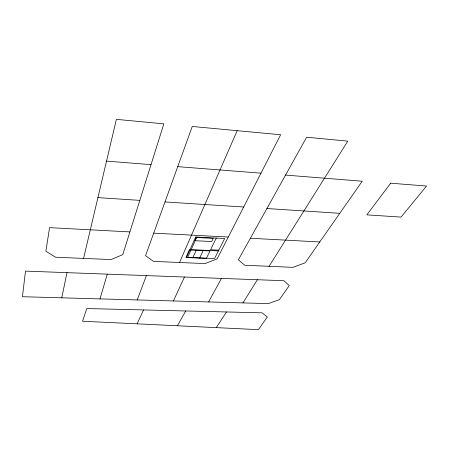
<?xml version="1.0" encoding="UTF-8"?>
<svg xmlns="http://www.w3.org/2000/svg" width="449" height="449" viewBox="0 0 449 449"><rect width="100%" height="100%" fill="white"/><g stroke="black" fill="none" stroke-linecap="round" stroke-linejoin="round"><path stroke-width="0.67" d="M61.766 297.822L66.985 272.65M83.57 258.405L110.982 259.567L122.762 254.667L163.846 123.845L116.386 119.355L83.57 258.405L55.625 257.221L45.882 251.232L49.57 227.643L129.907 231.914M100.004 298.894L107.272 274.148L283.847 280.715L289.257 285.581L279.407 299.668L268.278 303.614L22.45 296.716L25.486 271.106L107.272 274.148M137.22 299.938L146.396 275.607M179.538 262.497L237.195 130.681M187.704 257.35L196.819 237.061M192.789 257.799L196.241 250.289M173.421 300.953L184.427 277.022M137.08 323.836L258.439 329.645L267.312 316.96L262.025 312.83L86.792 308.547L82.549 321.231L137.08 323.836L143.545 309.933M199.592 258.096L203.139 250.615M216.289 238.077L210.581 249.762L218.786 250.155M260.992 173.162L280.636 134.756L192.262 126.466L145.56 255.683L153.491 261.391L205.086 263.58L217.12 258.877L260.992 173.162L177.742 166.652M208.622 301.947L221.436 278.386M285.547 175.093L362.225 181.222L305.185 262.8L292.944 267.335L244.767 265.269L238.363 259.825L306.645 137.209L347.79 141.149L269.063 266.313M177.4 325.766L185.734 310.961M242.948 302.907L257.378 279.733M216.272 327.624L226.498 311.96M191.179 249.616L218.405 250.907M153.704 233.154L228.294 237.038M250.379 238.245L319.755 241.96M243.667 207.011L164.979 201.943M339.781 213.326L266.931 208.521M97.904 197.622L139.813 200.366M106.542 161.112L151.021 164.643M189.304 249.964L185.948 257.49L206.36 258.399L210.003 250.94L189.304 249.964M195.657 236.999L186.588 257.299L213.825 258.512L214.745 258.147L224.674 238.514L195.657 236.999M196.32 237.493L194.888 240.686L211.737 241.545L213.269 238.374L196.32 237.493M390.669 183.203L366.844 214.863L401.047 217.103L426.55 186.043L390.669 183.203"/></g></svg>
